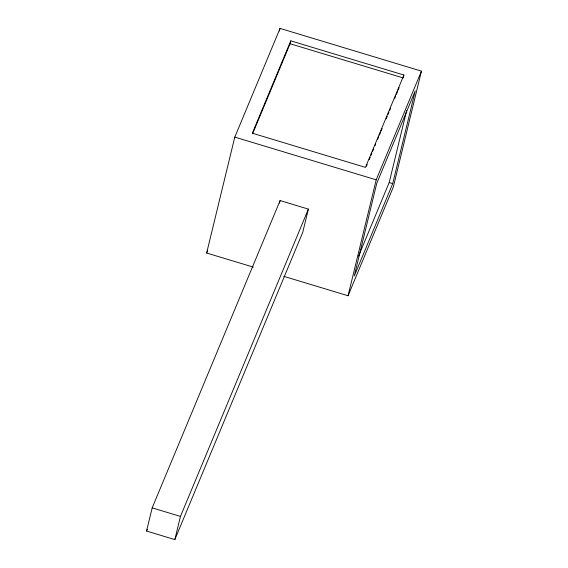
<?xml version="1.0" encoding="UTF-8"?>
<svg xmlns="http://www.w3.org/2000/svg" width="568" height="568" viewBox="0 0 568 568"><rect width="100%" height="100%" fill="white"/><g stroke="black" fill="none" stroke-linecap="round" stroke-linejoin="round"><path stroke-width="0.85" d="M253.221 267.095L206.653 253.023L234.797 137.101L280.045 28.4L421.449 71.135L393.305 187.057L348.056 295.758L283.709 276.311M146.551 531.052L152.181 507.87L280.102 200.561L308.381 209.109L302.751 232.298L174.83 539.6L146.551 531.052L147.233 529.419M279.421 30.977L280.045 28.4M252.661 133.65L290.078 43.743L290.781 40.846L403.905 75.033L403.379 77.205M174.83 539.6L180.461 516.418L308.381 209.109M279.477 203.138L280.102 200.561M348.056 295.758L376.201 179.836L421.449 71.135M358.564 256.125L389.179 182.569L406.695 110.441M392.715 183.634L415.229 90.901L376.783 183.258L354.276 275.991L392.715 183.634L389.179 182.569M290.781 40.846L252.341 133.203L365.458 167.39L403.905 75.033M206.653 253.023L207.675 250.566M366.459 166.204L367.141 164.564M369.179 159.665L370.201 157.208M370.883 155.575L371.898 153.126M372.58 151.493L373.602 149.036M374.965 145.77L375.647 144.137M377.685 139.231L378.707 136.781M379.389 135.141L380.404 132.692M381.085 131.059L382.108 128.602M386.19 118.797L387.213 116.348M387.894 114.715L388.91 112.258M389.591 110.625L390.614 108.176M394.696 98.363L395.719 95.914M396.393 94.281L397.415 91.824M398.097 90.191L399.119 87.742M290.078 43.743L403.202 77.93M234.797 137.101L376.201 179.836M152.181 507.87L180.461 516.418"/></g></svg>
